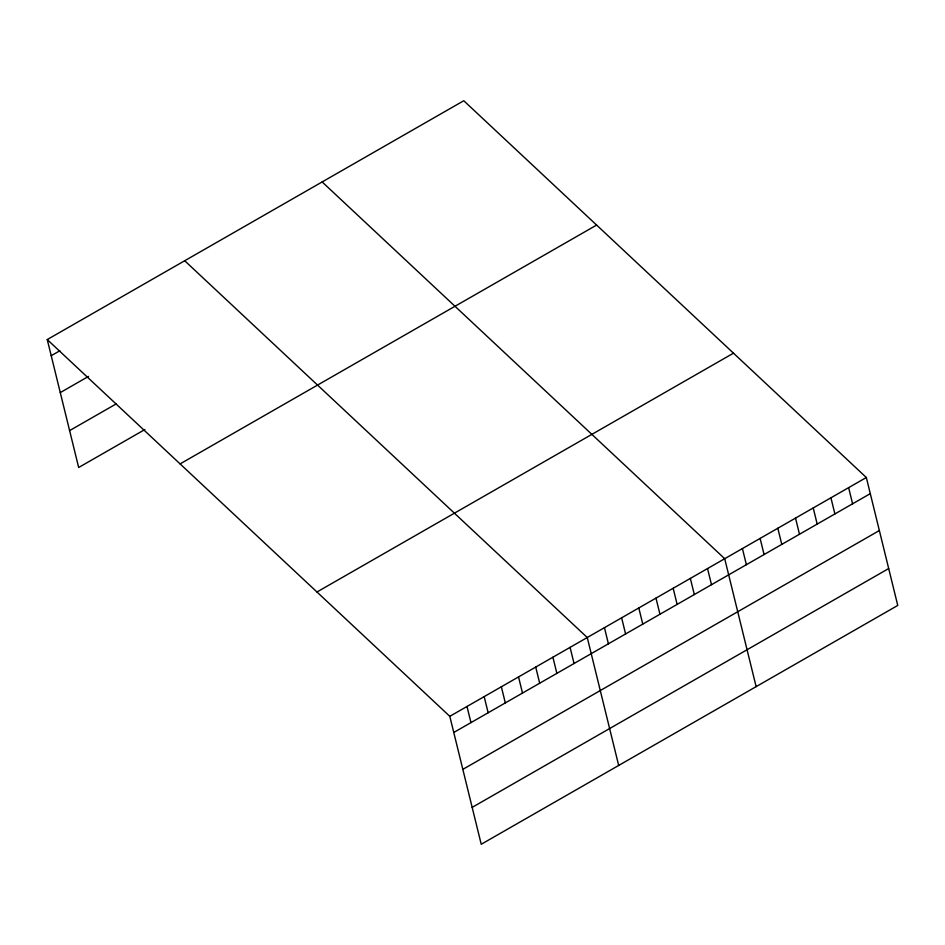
<?xml version="1.0" encoding="UTF-8"?>
<svg xmlns="http://www.w3.org/2000/svg" width="945" height="945" viewBox="0 0 945 945"><rect width="100%" height="100%" fill="white"/><g stroke="black" fill="none" stroke-linecap="round" stroke-linejoin="round"><path stroke-width="1.42" d="M47.25 339.562L463.771 100.737L866.329 477.508L897.75 605.438L481.229 844.263L449.808 716.334L47.25 339.562L78.671 467.491L144.939 429.502M51.219 355.698L59.807 350.772M60.279 392.6L88.499 376.405M69.611 430.601L116.247 403.869M180.093 463.901L596.614 225.075M316.965 591.995L733.485 353.17M449.808 716.334L866.329 477.508M453.777 732.47L870.286 493.644M462.837 769.36L879.358 530.535M472.169 807.373L888.69 568.547M322.151 181.936L724.709 558.708L756.13 686.637M184.7 260.749L587.258 637.521L618.68 765.45M848.622 487.655L852.591 503.791M830.927 497.802L834.884 513.938M813.22 507.949L817.189 524.097M795.525 518.108L799.482 534.244M777.818 528.255L781.787 544.391M760.111 538.402L764.08 554.538M742.416 548.561L746.373 564.697M707.533 568.559L711.49 584.695M690.346 578.411L694.315 594.547M673.171 588.262L677.128 604.398M655.984 598.114L659.953 614.25M638.808 607.966L642.765 624.102M621.621 617.817L625.59 633.953M604.446 627.669L608.403 643.805M570.083 647.372L574.04 663.508M552.896 657.224L556.865 673.36M535.72 667.076L539.678 683.211M518.533 676.927L522.502 693.063M501.358 686.779L505.315 702.915M484.171 696.63L488.14 712.766M466.995 706.482L470.953 722.618"/></g></svg>
